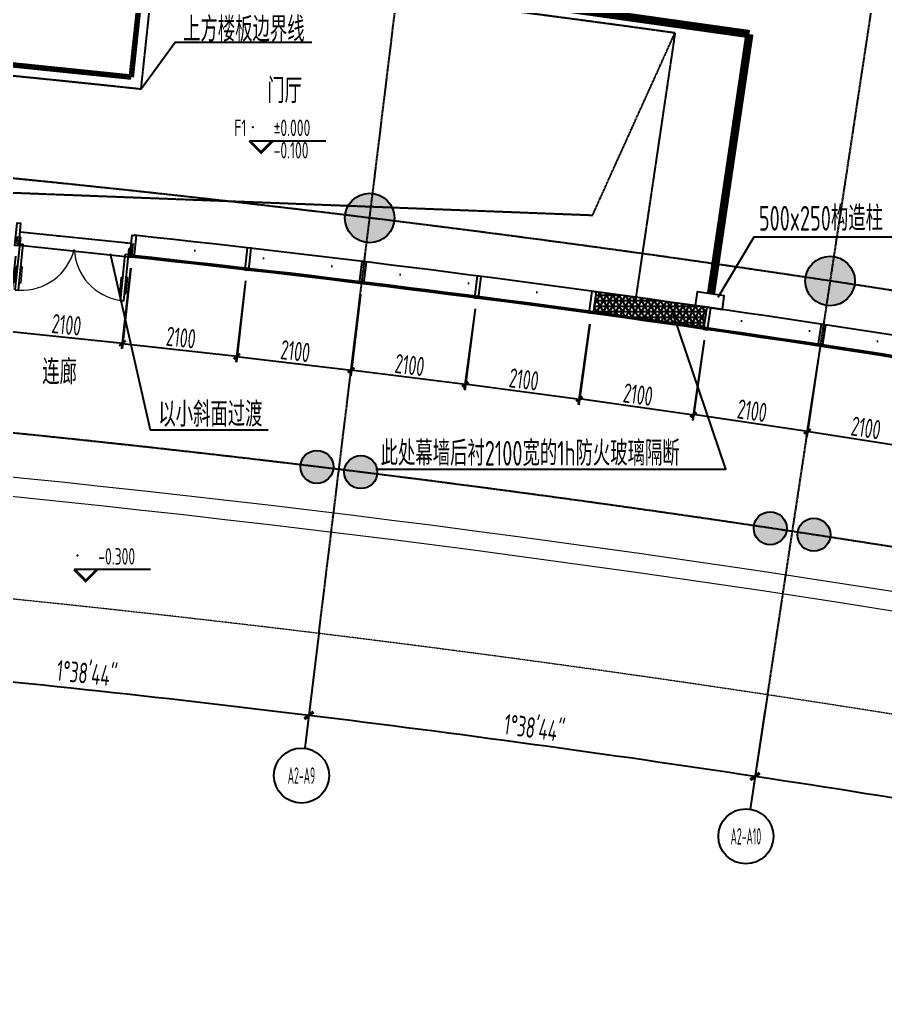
# Model space of a CAD drawing. Header units: millimetres. Extents: x 11639278 to 23698211, y -13072636 to -5537337.
# Drawn here: x 11808014 to 11823731, y -6416767 to -6399045 of the extents above; entities that cross this region are included whole.
import ezdxf
from ezdxf.enums import TextEntityAlignment as Align

# ---------------------------------------------------------------- set-up
doc = ezdxf.new("R2010")
doc.units = ezdxf.units.MM
doc.header["$LTSCALE"] = 10
for name, pattern in [('A2-RG-AXIS$0$CENTER', [2, 1.25, -0.25, 0.25, -0.25]), ('A2-RG-AXIS$0$DOTE', [2.42, 2, -0.2, 0.02, -0.2]), ('A2-RI-F1$0$DASHDOT2', [0.5, 0.25, -0.125, 0, -0.125]), ('A2-RI-F1$0$DASHED2', [0.375, 0.25, -0.125]), ('A2-RI-F1$0$DOT2', [0.125, 0, -0.125]), ('A2-RI-F1$0$HIDDEN', [0.375, 0.25, -0.125]), ('A2-RI-F1$0$HIDDEN2', [0.1875, 0.125, -0.0625]), ('A2-RI-F1$0$Overhead 1_16_', [2.579687, 1.5875, -0.992188])]:
    doc.linetypes.add(name, pattern=pattern)
for name, color, linetype in [('A2-RB-F1$0$A-DIMS-100', 1, 'Continuous'), ('A2-RG-AXIS$0$A-AXIS', 1, 'Continuous'), ('A2-RG-AXIS$0$A-DIMS-100', 1, 'Continuous'), ('A2-RG-AXIS$0$A-GRID', 1, 'A2-RG-AXIS$0$CENTER'), ('A2-RG-AXIS$0$A-SYMB', 4, 'Continuous'), ('A2-RI-F1$0$A-COLS-PLAN-C', 7, 'Continuous'), ('A2-RI-F1$0$A-DOOR', 32, 'Continuous'), ('A2-RI-F1$0$A-DOOR-ROLL', 2, 'A2-RI-F1$0$DASHED2'), ('A2-RI-F1$0$A-FIRE', 30, 'Continuous'), ('A2-RI-F1$0$A-FLOR-OTLN', 4, 'A2-RI-F1$0$DOT2'), ('A2-RI-F1$0$A-GLAZ', 140, 'Continuous'), ('A2-RI-F1$0$A-STRS', 50, 'Continuous'), ('A2-RI-F1$0$A-SYMB', 4, 'Continuous'), ('A2-RI-F1$0$A-SYMB-AREA', 4, 'Continuous'), ('A2-RI-F1$0$A-SYMB-NAME', 4, 'Continuous'), ('A2-RI-F1$0$A-SYMB-VOID', 35, 'Continuous'), ('A2-RI-F1$0$an-flor-abov', 2, 'A2-RI-F1$0$HIDDEN2'), ('A2-RI-F1$0$an-wndw-mull-v', 3, 'Continuous'), ('A2-RS-F1$0$A-HATH-GRAY', 8, 'Continuous'), ('A2-RS-F1$0$A-WALL-CONC', 6, 'Continuous')]:
    doc.layers.add(name, color=color, linetype=linetype)
for name, color, linetype, lineweight in [('A2-RI-F1$0$A-DETL-LLIN', 3, 'Continuous', 5), ('A2-RI-F1$0$A-FLOR-OVHD', 8, 'A2-RI-F1$0$Overhead 1_16_', 5), ('A2-RS-F1$0$A-COLS', 4, 'Continuous', 5)]:
    doc.layers.add(name, color=color, linetype=linetype, lineweight=lineweight)
doc.styles.add('A2-RB-F1$0$XD2008', font='hzs.shx', dxfattribs={"width": 0.7, "bigfont": 'hztxt.shx'})
doc.styles.add('A2-RG-AXIS$0$ECADI', font='hzs.shx', dxfattribs={"width": 0.7, "bigfont": 'hztxt.shx'})
doc.styles.add('A2-RG-AXIS$0$XD2008', font='hzs.shx', dxfattribs={"width": 0.7, "bigfont": 'hztxt.shx'})
doc.styles.add('A2-RI-F1$0$ECADI', font='hzs.shx', dxfattribs={"width": 0.7, "bigfont": 'hztxt.shx'})
doc.styles.add('A2-RI-F1$0$XD2008', font='hzs.shx', dxfattribs={"width": 0.7, "bigfont": 'hztxt.shx'})
doc.dimstyles.new('A2-RB-F1$0$XD100$0', dxfattribs={"dimscale": 100, "dimtxt": 3.5, "dimasz": 1, "dimexe": 1, "dimexo": 2, "dimgap": 0.5, "dimtad": 1, "dimdec": 0, "dimdsep": 46, "dimtxsty": 'A2-RB-F1$0$XD2008', "dimblk1": 'A2-RB-F1$0$_ArchTick', "dimblk2": 'A2-RB-F1$0$_ArchTick', "dimsah": 1, "dimcen": 2.5, "dimclrt": 4, "dimaunit": 1, "dimadec": 0, "dimazin": 0, "dimtfac": 1, "dimtdec": 0, "dimtix": 1, "dimtmove": 1, "dimatfit": 3, "dimfxl": 0, "dimtolj": 1, "dimtzin": 0, "dimarcsym": 0})
doc.dimstyles.new('A2-RG-AXIS$0$XD150', dxfattribs={"dimscale": 300, "dimtxt": 2.5, "dimasz": 1.5, "dimexe": 1, "dimexo": 2, "dimgap": 0.5, "dimtad": 1, "dimdec": 0, "dimdsep": 46, "dimtxsty": 'A2-RG-AXIS$0$XD2008', "dimcen": 2.5, "dimclrt": 4, "dimaunit": 1, "dimadec": 3, "dimazin": 0, "dimtfac": 1, "dimtdec": 0, "dimtmove": 2, "dimatfit": 3, "dimfxl": 0, "dimtolj": 1, "dimtzin": 0, "dimarcsym": 0})

# ---------------------------------------------------------------- blocks, each defined once
blk = doc.blocks.new('A2-RS-F1$0$Round Column - 600 mm Diameter-1753088-PARCEL 14  一层平面 - 公共教室 FIRST FLOOR PLAN - PUBLIC CLASSROOMS')
at = {"layer": 'A2-RS-F1$0$A-HATH-GRAY'}
blk.add_hatch(color=256, dxfattribs=at).paths.add_polyline_path([(300, 0, 0.414214), (0, 300, 0.414214), (-300, 0, 1)])
at = {"layer": 'A2-RS-F1$0$A-WALL-CONC'}
blk.add_circle((0, 0), 300, dxfattribs=at)
blk = doc.blocks.new('A2-RS-F1')
at = {"layer": 'A2-RS-F1$0$A-HATH-GRAY', "ltscale": 3}
h = blk.add_hatch(color=256, dxfattribs=at)
h.paths.add_polyline_path([(11790491, -6377046), (11789491, -6377011), (11789445, -6378310), (11790445, -6378346)], flags=16)
h.paths.add_polyline_path([(11794711, -6377236), (11794112, -6377197), (11794061, -6377996), (11794660, -6378034)], flags=0)
h.paths.add_polyline_path([(11794483, -6380779), (11793885, -6380740), (11793833, -6381539), (11794432, -6381577)], flags=0)
h.paths.add_polyline_path([(11793887, -6390061), (11793288, -6390022), (11793236, -6390821), (11793835, -6390859)], flags=0)
h.paths.add_polyline_path([(11793659, -6393604), (11793060, -6393565), (11793009, -6394364), (11793607, -6394402)], flags=0)
h.paths.add_polyline_path([(11789926, -6392936), (11788927, -6392901), (11788881, -6394200), (11789880, -6394236)], flags=16)
h.paths.add_polyline_path([(11781272, -6392739), (11780272, -6392732), (11780263, -6394032), (11781263, -6394039)], flags=16)
h.paths.add_polyline_path([(11772615, -6392791), (11771616, -6392812), (11771644, -6394112), (11772644, -6394090)], flags=16)
h.paths.add_polyline_path([(11771836, -6400549, 1), (11772736, -6400549, 1)])
h.paths.add_polyline_path([(11789602, -6400664, 1), (11788702, -6400664, 1)], flags=0)
h.paths.add_polyline_path([(11797126, -6401084, 1), (11798026, -6401084, 1)], flags=0)
h.paths.add_polyline_path([(11772267, -6376895), (11771267, -6376916), (11771295, -6378216), (11772295, -6378194)], flags=16)
h.paths.add_polyline_path([(11781380, -6376840), (11780380, -6376832), (11780371, -6378133), (11781371, -6378140)], flags=16)
h.paths.add_polyline_path([(11752826, -6385566), (11752029, -6385629), (11752188, -6387623), (11752985, -6387560)], flags=17)
h.paths.add_polyline_path([(11757363, -6385213), (11756565, -6385276), (11756724, -6387270), (11757521, -6387205)], flags=17)
h.paths.add_polyline_path([(11762965, -6393141), (11763031, -6394440), (11764030, -6394389), (11763964, -6393090)])
h.paths.add_polyline_path([(11793009, -6394364), (11793607, -6394402), (11793659, -6393604), (11793060, -6393565)], flags=17)
h.paths.add_polyline_path([(11793236, -6390821), (11793835, -6390859), (11793887, -6390061), (11793288, -6390022)], flags=17)
h.paths.add_polyline_path([(11793833, -6381539), (11794432, -6381577), (11794483, -6380779), (11793885, -6380740)], flags=17)
h.paths.add_polyline_path([(11794061, -6377996), (11794660, -6378034), (11794711, -6377236), (11794112, -6377197)], flags=17)
h.paths.add_polyline_path([(11762160, -6377261), (11762226, -6378560), (11763225, -6378509), (11763159, -6377211)], flags=17)
edge = h.paths.add_edge_path(flags=16)
edge.add_arc((11772286, -6400549), 450, 0, 360)
edge = h.paths.add_edge_path(flags=16)
edge.add_arc((11789152, -6400664), 450, 0, 360)
edge = h.paths.add_edge_path()
edge.add_arc((11763857, -6400856), 450, 0, 360)
edge = h.paths.add_edge_path(flags=17)
edge.add_arc((11797576, -6401084), 450, 0, 360)
edge = h.paths.add_edge_path()
edge.add_arc((11755441, -6401404), 450, 0, 360)
h.paths.add_polyline_path([(11756756, -6377587), (11756915, -6379580), (11756117, -6379644), (11755959, -6377650)], flags=17)
h.paths.add_polyline_path([(11757323, -6394797), (11758120, -6394731), (11758001, -6393238), (11757204, -6393301)])
h.paths.add_polyline_path([(11752786, -6395149), (11753584, -6395086), (11753449, -6393391), (11752652, -6393455)])
h.paths.add_polyline_path([(11751581, -6379997), (11752378, -6379934), (11752220, -6377940), (11751422, -6378003)])
edge = h.paths.add_edge_path()
edge.add_line((11771616, -6392813), (11771644, -6394112))
edge.add_line((11771644, -6394112), (11772644, -6394090))
edge.add_line((11772644, -6394090), (11772615, -6392791))
edge.add_line((11772615, -6392791), (11771616, -6392812))
edge.add_line((11780272, -6392732), (11780263, -6394032))
edge.add_line((11780263, -6394032), (11781263, -6394039))
edge.add_line((11781263, -6394039), (11781272, -6392739))
edge.add_line((11781272, -6392739), (11780272, -6392732))
edge.add_line((11788927, -6392901), (11788881, -6394200))
edge.add_line((11788881, -6394200), (11789880, -6394236))
edge.add_line((11789880, -6394236), (11789926, -6392936))
edge.add_line((11789926, -6392936), (11788927, -6392901))
edge.add_line((11789491, -6377011), (11789445, -6378310))
edge.add_line((11789445, -6378310), (11790445, -6378346))
edge.add_line((11790445, -6378346), (11790491, -6377046))
edge.add_line((11790491, -6377046), (11789491, -6377011))
edge.add_line((11780380, -6376833), (11780371, -6378133))
edge.add_line((11780371, -6378133), (11781371, -6378140))
edge.add_line((11781371, -6378140), (11781380, -6376840))
edge.add_line((11781380, -6376840), (11780380, -6376832))
edge.add_line((11771267, -6376917), (11771295, -6378216))
edge.add_line((11771295, -6378216), (11772295, -6378194))
edge.add_line((11772295, -6378194), (11772267, -6376895))
edge.add_line((11772267, -6376895), (11771267, -6376916))
edge.add_line((11756724, -6387270), (11757521, -6387205))
edge.add_line((11756565, -6385276), (11757363, -6385213))
edge.add_line((11756565, -6385276), (11756724, -6387270))
edge.add_line((11752188, -6387623), (11752985, -6387560))
edge.add_line((11752029, -6385629), (11752826, -6385566))
edge.add_line((11752029, -6385629), (11752188, -6387623))
edge.add_line((11752826, -6385566), (11752985, -6387560))
edge.add_line((11757362, -6385205), (11757521, -6387205))
edge = h.paths.add_edge_path()
edge.add_arc((11847549, -6408655), 450, 0, 360)
h.paths.add_polyline_path([(11818747, -6372607), (11817357, -6372439), (11817139, -6374226), (11818529, -6374394)])
h.paths.add_polyline_path([(11827964, -6373889), (11826580, -6373681), (11826310, -6375461), (11827695, -6375669)])
h.paths.add_polyline_path([(11837141, -6375435), (11835763, -6375187), (11835442, -6376958), (11836820, -6377206)])
h.paths.add_polyline_path([(11814457, -6396162), (11815847, -6396332), (11816041, -6394744), (11814651, -6394573)])
h.paths.add_polyline_path([(11851385, -6401917), (11850605, -6401738), (11850371, -6402710), (11851151, -6402890)])
h.paths.add_polyline_path([(11846960, -6400859), (11846180, -6400679), (11845946, -6401652), (11846725, -6401831)])
h.paths.add_polyline_path([(11841338, -6400630), (11839968, -6400341), (11840298, -6398776), (11841668, -6399064)])
h.paths.add_polyline_path([(11831506, -6398704), (11832883, -6398953), (11833168, -6397379), (11831791, -6397129)])
h.paths.add_polyline_path([(11823000, -6397310), (11824384, -6397520), (11824624, -6395938), (11823240, -6395728)])
h.paths.add_polyline_path([(11806985, -6395311), (11806189, -6395237), (11806300, -6394042), (11807096, -6394116)])
h.paths.add_polyline_path([(11800592, -6394829), (11801191, -6394867), (11801242, -6394069), (11800643, -6394030)])
h.paths.add_polyline_path([(11793009, -6394364), (11793607, -6394402), (11793659, -6393604), (11793060, -6393565)], flags=17)
h.paths.add_polyline_path([(11800820, -6391286), (11801419, -6391324), (11801470, -6390526), (11800871, -6390487)])
h.paths.add_polyline_path([(11793236, -6390821), (11793835, -6390859), (11793887, -6390061), (11793288, -6390022)], flags=17)
h.paths.add_polyline_path([(11853037, -6395064), (11853271, -6394091), (11852492, -6393912), (11852257, -6394884)])
h.paths.add_polyline_path([(11854912, -6387286), (11855146, -6386314), (11854366, -6386134), (11854132, -6387107)])
h.paths.add_polyline_path([(11846269, -6377243), (11844899, -6376956), (11844527, -6378717), (11845898, -6379005)])
h.paths.add_polyline_path([(11848612, -6394005), (11848846, -6393033), (11848067, -6392853), (11847832, -6393825)])
h.paths.add_polyline_path([(11850486, -6386227), (11850721, -6385255), (11849941, -6385076), (11849707, -6386048)])
h.paths.add_polyline_path([(11843712, -6384523), (11844299, -6384647), (11844423, -6384060), (11843836, -6383936)])
h.paths.add_polyline_path([(11842062, -6392351), (11842649, -6392475), (11842773, -6391888), (11842185, -6391764)])
h.paths.add_polyline_path([(11808357, -6373042), (11808955, -6373098), (11809029, -6372301), (11808432, -6372246)])
h.paths.add_polyline_path([(11793833, -6381539), (11794432, -6381577), (11794483, -6380779), (11793885, -6380740)], flags=17)
h.paths.add_polyline_path([(11801417, -6382005), (11802015, -6382043), (11802067, -6381245), (11801468, -6381206)])
h.paths.add_polyline_path([(11801644, -6378462), (11802243, -6378500), (11802294, -6377702), (11801696, -6377663)])
h.paths.add_polyline_path([(11794061, -6377996), (11794660, -6378034), (11794711, -6377236), (11794112, -6377197)], flags=17)
h.paths.add_polyline_path([(11808460, -6379480), (11807664, -6379406), (11807775, -6378211), (11808572, -6378285)])
edge = h.paths.add_edge_path(flags=16)
edge.add_arc((11772286, -6400549), 450, 0, 360)
edge = h.paths.add_edge_path(flags=17)
edge.add_arc((11789152, -6400664), 450, 0, 360)
edge = h.paths.add_edge_path(flags=17)
edge.add_arc((11797576, -6401084), 450, 0, 360)
edge = h.paths.add_edge_path()
edge.add_arc((11805984, -6401746), 450, 0, 360)
edge = h.paths.add_edge_path()
edge.add_arc((11814369, -6402649), 450, 0, 360)
edge = h.paths.add_edge_path()
edge.add_arc((11822726, -6403793), 450, 0, 360)
edge = h.paths.add_edge_path()
edge.add_arc((11831046, -6405176), 450, 0, 360)
edge = h.paths.add_edge_path()
edge.add_arc((11839323, -6406797), 450, 0, 360)
edge = h.paths.add_edge_path(flags=17)
edge.add_line((11771616, -6392813), (11771644, -6394112))
edge.add_line((11771644, -6394112), (11772644, -6394090))
edge.add_line((11772644, -6394090), (11772615, -6392791))
edge.add_line((11772615, -6392791), (11771616, -6392812))
edge.add_line((11780272, -6392732), (11780263, -6394032))
edge.add_line((11780263, -6394032), (11781263, -6394039))
edge.add_line((11781263, -6394039), (11781272, -6392739))
edge.add_line((11781272, -6392739), (11780272, -6392732))
edge.add_line((11788927, -6392901), (11788881, -6394200))
edge.add_line((11788881, -6394200), (11789880, -6394236))
edge.add_line((11789880, -6394236), (11789926, -6392936))
edge.add_line((11789926, -6392936), (11788927, -6392901))
edge.add_line((11789491, -6377011), (11789445, -6378310))
edge.add_line((11789445, -6378310), (11790445, -6378346))
edge.add_line((11790445, -6378346), (11790491, -6377046))
edge.add_line((11790491, -6377046), (11789491, -6377011))
edge.add_line((11780380, -6376833), (11780371, -6378133))
edge.add_line((11780371, -6378133), (11781371, -6378140))
edge.add_line((11781371, -6378140), (11781380, -6376840))
edge.add_line((11781380, -6376840), (11780380, -6376832))
edge.add_line((11771267, -6376917), (11771295, -6378216))
edge.add_line((11771295, -6378216), (11772295, -6378194))
edge.add_line((11772295, -6378194), (11772267, -6376895))
edge.add_line((11772267, -6376895), (11771267, -6376916))
edge = h.paths.add_edge_path()
edge.add_arc((11780720, -6400485), 450, 0, 360)
at = {"layer": 'A2-RS-F1$0$A-WALL-CONC', "ltscale": 3}
for centre in [(11814369, -6402649), (11822726, -6403793)]:
    blk.add_circle(centre, 450, dxfattribs=at)
at = {"layer": 'A2-RS-F1$0$A-COLS'}
for p, rotation in [((11813412, -6407169), 353.2267307468438), ((11814208, -6407264), 353.2267307468438), ((11821639, -6408283), 351.5674284257695), ((11822432, -6408401), 351.5674284257695)]:
    blk.add_blockref('A2-RS-F1$0$Round Column - 600 mm Diameter-1753088-PARCEL 14  一层平面 - 公共教室 FIRST FLOOR PLAN - PUBLIC CLASSROOMS', p, dxfattribs=dict(at, rotation=rotation))
blk = doc.blocks.new('A2-RI-F1$0$ECADI-TAG-HGHT（国标）')
at = {"color": 1}
blk.add_line((-2.12, 2.12), (11.77, 2.12), dxfattribs=at)
at = {"color": 1, "const_width": 0.5}
blk.add_lwpolyline([(-2.12, 2.12), (0, 0), (2.12, 2.12)], dxfattribs=at)
at = {"color": 1}
blk.add_point((-1.48, 4.6), dxfattribs=at)
at = {"style": 'A2-RI-F1$0$XD2008', "width": 0.7}
blk.add_attdef('FL', text='', height=3, dxfattribs=at).set_placement((-2.69, 2.97), align=Align.RIGHT)
for tag, p in [('F.F.L.', (2.28, 2.97)), ('T.O.S.', (2.28, -1.1))]:
    blk.add_attdef(tag, p, '', height=3, dxfattribs=at)
blk = doc.blocks.new('A2-RI-F1$0$5erhfh')
at = {"layer": 'A2-RI-F1$0$A-SYMB-AREA', "style": 'A2-RI-F1$0$ECADI', "width": 0.7}
blk.add_attdef('340M2', text='', height=2.5, dxfattribs=at).set_placement((0, 1.25), align=Align.MIDDLE_LEFT)
at = {"layer": 'A2-RI-F1$0$A-SYMB-NAME', "style": 'A2-RI-F1$0$ECADI', "width": 0.7}
blk.add_attdef('CHINESENAME', (-12.29, 3.09), '', height=4.5, dxfattribs=at)
blk = doc.blocks.new('A2-RI-F1$0$SRTRDHYTJR')
for p, q in [((11909079, -6400874), (11909079, -6401835)), ((11909079, -6400874), (11909139, -6400874)), ((11909139, -6400874), (11909139, -6401715)), ((11910999, -6400874), (11910999, -6401715)), ((11911059, -6400874), (11910999, -6400874)), ((11911059, -6400874), (11911059, -6401835)), ((11909049, -6401009), (11909079, -6401009)), ((11909169, -6401009), (11909139, -6401009)), ((11910969, -6401009), (11910999, -6401009)), ((11911089, -6401009), (11911059, -6401009)), ((11909049, -6401300), (11909079, -6401300)), ((11909169, -6401300), (11909139, -6401300)), ((11910969, -6401300), (11910999, -6401300)), ((11911089, -6401300), (11911059, -6401300)), ((11909019, -6401715), (11909019, -6401835)), ((11909019, -6401715), (11909139, -6401715)), ((11909019, -6401835), (11909079, -6401835)), ((11911119, -6401715), (11910999, -6401715)), ((11911119, -6401835), (11911059, -6401835)), ((11911119, -6401715), (11911119, -6401835))]:
    blk.add_line(p, q)
at = {"lineweight": 13}
for p, q in [((11909049, -6401009), (11909049, -6401300)), ((11909169, -6401009), (11909169, -6401300)), ((11910969, -6401009), (11910969, -6401300)), ((11911089, -6401009), (11911089, -6401300))]:
    blk.add_line(p, q, dxfattribs=at)
for centre, start, end in [((11909097, -6401858), 8.4076, 87.5598), ((11911041, -6401858), 92.4402, 171.5924)]:
    blk.add_arc(centre, 982, start, end, dxfattribs=at)
blk = doc.blocks.new('A2-RI-F1$0$5yrthfh')
at = {"layer": 'A2-RI-F1$0$an-wndw-mull-v'}
blk.add_lwpolyline([(3, -37), (402, -3), (396, 71), (-3, 37), (3, -37)], close=True, dxfattribs=at)
blk = doc.blocks.new('A2-RI-F1$0$564hysrthtdh')
for p, rotation in [((52521, -1740), 79.43843609078466), ((56697, -2189), 78.61590693841886), ((60866, -2699), 77.7931922267385), ((65026, -3269), 76.97049212013813)]:
    blk.add_blockref('A2-RI-F1$0$5yrthfh', p, dxfattribs=dict(rotation=rotation))
for p, xscale, rotation in [((54610, -1957), -0.9999999999999996, 268.6792596764143), ((58782, -2436), -1, 267.8565449647339), ((62947, -2977), -1, 267.0340158123681), ((67103, -3575), -1, 266.2113157057677)]:
    blk.add_blockref('A2-RI-F1$0$5yrthfh', p, dxfattribs=dict(xscale=xscale, rotation=rotation))
blk = doc.blocks.new('A2-RI-F1')
at = {"layer": 'A2-RI-F1$0$A-GLAZ'}
h = blk.add_hatch(dxfattribs=at)
h.set_pattern_fill('NET3', color=256, scale=800)
h.set_pattern_definition([(0, (424.16, -49.46), (0, 100), []), (60, (424.16, -49.46), (-86.6025404, 50), []), (120, (424.16, -49.46), (-86.6025404, -50), [])])
edge = h.paths.add_edge_path()
edge.add_line((11818427.7, -6404356.7), (11818477.3, -6403989.9))
edge.add_arc((11781960.3, -6672445.2), 270927.6, 441.824849, 442.253799, ccw=False)
edge.add_line((11820486.1, -6404270.8), (11820433.5, -6404636.6))
edge.add_arc((11779011.7, -6694219.1), 292530, 441.859638, 442.25632)
at = {"layer": 'A2-RI-F1$0$A-COLS-PLAN-C'}
blk.add_lwpolyline([(11820275.8, -6404240.4), (11820770.7, -6404311.8), (11820806.3, -6404064.3), (11820311.4, -6403993), (11820275.8, -6404240.4)], dxfattribs=at)
at = {"layer": 'A2-RI-F1$0$A-DETL-LLIN'}
for radius, start, end in [(288331.1, 76.215082, 95.414121), (287981.1, 76.179316, 95.471361)]:
    blk.add_arc((11778725.6, -6694209.5), radius, start, end, dxfattribs=at)
at = {"layer": 'A2-RI-F1$0$A-DOOR-ROLL', "linetype": 'A2-RI-F1$0$DASHDOT2', "const_width": 100}
blk.add_lwpolyline([(11789796.4, -6401487.8), (11789988.9, -6396441.5, -0.0119111), (11804155.6, -6397315.5), (11803968.6, -6399507.5, -0.0051579), (11810042.3, -6400090.9), (11810275.9, -6397903.3)], format="xyb", dxfattribs=at)
at = {"layer": 'A2-RI-F1$0$A-FIRE', "color": 20, "linetype": 'A2-RI-F1$0$HIDDEN2', "ltscale": 5, "true_color": 0xf92306, "const_width": 150}
blk.add_lwpolyline([(11806586.8, -6395274.2), (11806378.1, -6397514.2, -0.0148144), (11821261.2, -6399310), (11820563.6, -6404029.4)], format="xyb", dxfattribs=at)
at = {"layer": 'A2-RI-F1$0$A-FLOR-OTLN', "ltscale": 1000}
blk.add_lwpolyline([(11814764.2, -6394127.4), (11817357.4, -6372440.5, -0.0249426), (11849205.6, -6377886.4), (11848159.2, -6382228.1), (11851284.2, -6382919.5), (11850720.9, -6385256.6), (11855146, -6386315.4), (11851150.8, -6402891.1), (11849876.5, -6402592.9), (11848102.5, -6409766.8, 0.0804175), (11754733.7, -6402413.9), (11754132.4, -6395046.4), (11752786.4, -6395150.9), (11751422.5, -6378004.8), (11756208, -6377631.7), (11756045.3, -6375586.8, -0.0389379), (11805715.9, -6375922.1), (11805966.1, -6372030.7, -0.0060163), (11817268.4, -6373184.4, -0.0060163)], format="xyb", dxfattribs=at)
at = {"layer": 'A2-RI-F1$0$A-FLOR-OVHD', "ltscale": 0.3}
blk.add_arc((11778730.7, -6694178.7), 286100, 75.843269, 95.390058, dxfattribs=at)
at = {"layer": 'A2-RI-F1$0$A-GLAZ'}
blk.add_line((11810051.3, -6403360.4), (11810078.1, -6403111.9), dxfattribs=at)
for radius in [292900, 292500, 292530]:
    blk.add_arc((11778730.7, -6694178.7), radius, 79.328145, 83.853046, dxfattribs=at)
at = {"layer": 'A2-RI-F1$0$A-STRS'}
for p, q in [((11808024.8, -6402898.1), (11810040.8, -6403107.9)), ((11807963.1, -6403138), (11810051, -6403362.9))]:
    blk.add_line(p, q, dxfattribs=at)
at = {"layer": 'A2-RI-F1$0$A-SYMB'}
for points in [[(11813318, -6399464), (11810837.6, -6399464), (11810219.7, -6400311)], [(11824507.5, -6402999), (11821342.9, -6402999), (11820689.4, -6404093.4)], [(11812528.4, -6406504.7), (11810388.3, -6406504.7), (11809667.4, -6403299.5)], [(11814479.9, -6407212.1), (11820835.4, -6407212.1), (11819871, -6404373)]]:
    blk.add_lwpolyline(points, dxfattribs=at)
at = {"layer": 'A2-RI-F1$0$A-SYMB-VOID', "linetype": 'A2-RI-F1$0$HIDDEN'}
blk.add_lwpolyline([(11789996.3, -6401495.5), (11818415.5, -6402597.5), (11819910.3, -6399290.1)], dxfattribs=at)
at = {"layer": 'A2-RI-F1$0$an-flor-abov', "ltscale": 2}
for p, q in [((11810219.9, -6400311), (11810453.5, -6398123.4)), ((11819910.3, -6399290.1), (11819200.2, -6404088))]:
    blk.add_line(p, q, dxfattribs=at)
blk.add_lwpolyline([(11794890.3, -6399070.8, -0.0130115), (11810219.9, -6400311, -0.0075154)], format="xyb", dxfattribs=at)
blk.add_arc((11778730.7, -6694178.7), 297750, 82.050361, 83.883994, dxfattribs=at)
for name, p in [('A2-RS-F1', (0, 0)), ('A2-RI-F1$0$564hysrthtdh', (11755440.6, -6401403.6))]:
    blk.add_blockref(name, p)
ref = blk.add_blockref('A2-RI-F1$0$5erhfh', (11812212, -6399756.1), dxfattribs=dict(xscale=100, yscale=100, zscale=100))
ref.add_attrib('CHINESENAME', '上方楼板边界线', (11810982.8, -6399447.3), dxfattribs={"layer": 'A2-RI-F1$0$A-SYMB-NAME', "height": 450, "style": 'A2-RI-F1$0$ECADI', "width": 0.7})
ref = blk.add_blockref('A2-RI-F1$0$5erhfh', (11813739.6, -6400872.4), dxfattribs=dict(xscale=100, yscale=100, zscale=100))
ref.add_attrib('CHINESENAME', '门厅', (11812510.4, -6400563.7), dxfattribs={"layer": 'A2-RI-F1$0$A-SYMB-NAME', "height": 450, "style": 'A2-RI-F1$0$ECADI', "width": 0.7})
ref = blk.add_blockref('A2-RI-F1$0$5erhfh', (11822661.8, -6403188.1), dxfattribs=dict(xscale=100, yscale=100, zscale=100))
ref.add_attrib('CHINESENAME', '500x250构造柱', (11821432.6, -6402879.3), dxfattribs={"layer": 'A2-RI-F1$0$A-SYMB-NAME', "height": 450, "style": 'A2-RI-F1$0$ECADI', "width": 0.7})
ref = blk.add_blockref('A2-RI-F1$0$5erhfh', (11809655.5, -6405979), dxfattribs=dict(xscale=100, yscale=100, zscale=100))
ref.add_attrib('CHINESENAME', '连廊', (11808426.3, -6405670.3), dxfattribs={"layer": 'A2-RI-F1$0$A-SYMB-NAME', "height": 450, "style": 'A2-RI-F1$0$ECADI', "width": 0.7})
ref = blk.add_blockref('A2-RI-F1$0$5erhfh', (11811762.7, -6406747.7), dxfattribs=dict(xscale=100, yscale=100, zscale=100))
ref.add_attrib('CHINESENAME', '以小斜面过渡', (11810533.5, -6406438.9), dxfattribs={"layer": 'A2-RI-F1$0$A-SYMB-NAME', "height": 450, "style": 'A2-RI-F1$0$ECADI', "width": 0.7})
ref = blk.add_blockref('A2-RI-F1$0$5erhfh', (11815797.3, -6407455.1), dxfattribs=dict(xscale=100, yscale=100, zscale=100))
ref.add_attrib('CHINESENAME', '此处幕墙后衬2100宽的1h防火玻璃隔断', (11814568.1, -6407146.3), dxfattribs={"layer": 'A2-RI-F1$0$A-SYMB-NAME', "height": 450, "style": 'A2-RI-F1$0$ECADI', "width": 0.7})
at = {"layer": 'A2-RI-F1$0$A-DOOR', "rotation": 174.1643950794031}
blk.add_blockref('A2-RI-F1$0$SRTRDHYTJR', (23006464.2, -13982709.7), dxfattribs=at)
at = {"layer": 'A2-RI-F1$0$A-SYMB'}
for p, xscale, yscale, zscale, values in [((11812398.8, -6401459.1), 99.99999999989046, 99.99999999989046, 99.99999999989046, {'F.F.L.': '%%p0.000', 'T.O.S.': '-0.100', 'FL': 'F1'}), ((11809215.6, -6409240.3), 99.99999999989086, 99.99999999989086, 99.99999999989086, {'F.F.L.': '-0.300'})]:
    blk.add_blockref('A2-RI-F1$0$ECADI-TAG-HGHT（国标）', p, dxfattribs=dict(at, xscale=xscale, yscale=yscale, zscale=zscale)).add_auto_attribs(values)
blk = doc.blocks.new('A2-RG-AXIS$0$ECADI-TAG-GRID')
at = {"color": 13}
blk.add_circle((0, 0), 5, dxfattribs=at)
at = {"style": 'A2-RG-AXIS$0$ECADI', "width": 0.7}
blk.add_attdef('GRID', text='', height=5, dxfattribs=at).set_placement((0, 0), align=Align.MIDDLE)
blk = doc.blocks.new('A2-RG-AXIS$0$_ArchTick')
at = {"color": 0, "linetype": 'ByBlock', "const_width": 0.4}
blk.add_lwpolyline([(-0.5, -0.5), (0.5, 0.5)], dxfattribs=at)
blk = doc.blocks.new('*D734')
at = {"layer": 'A2-RG-AXIS$0$A-DIMS-100', "color": 0, "lineweight": -2, "ltscale": 3, "transparency": 16777216}
for p, q in [((11821542, -6411603), (11821340, -6412938)), ((11829639, -6412949), (11829398, -6414278))]:
    blk.add_line(p, q, dxfattribs=at)
blk.add_arc((11778731, -6694179), 284600, 79.7395, 81.38492, dxfattribs=at)
at = {"layer": 'Defpoints', "color": 0, "ltscale": 3, "transparency": 16777216}
for p in [(11821587, -6411307), (11829692, -6412654), (11826742, -6413658), (11778731, -6694179)]:
    blk.add_point(p, dxfattribs=at)
at = {"layer": 'A2-RG-AXIS$0$A-DIMS-100', "color": 0, "lineweight": -2, "ltscale": 3, "transparency": 16777216, "xscale": 150, "yscale": 150, "zscale": 150}
for p, rotation in [((11821363, -6412790), 171.3849162593364), ((11829425, -6414130), 349.7394974973187)]:
    blk.add_blockref('A2-RG-AXIS$0$_ArchTick', p, dxfattribs=dict(at, rotation=rotation))
at = {"layer": 'A2-RG-AXIS$0$A-DIMS-100', "color": 4, "ltscale": 3, "transparency": 16777216, "insert": (11825447, -6413137), "char_height": 375, "attachment_point": 5, "rotation": 350.5622, "style": 'A2-RG-AXIS$0$XD2008'}
blk.add_mtext('\\A1;1°38\'44"', dxfattribs=at)
blk = doc.blocks.new('*D736')
at = {"layer": 'A2-RG-AXIS$0$A-DIMS-100', "color": 0, "lineweight": -2, "ltscale": 3, "transparency": 16777216}
for p, q in [((11813411, -6410491), (11813247, -6411831)), ((11821542, -6411603), (11821340, -6412938))]:
    blk.add_line(p, q, dxfattribs=at)
blk.add_arc((11778731, -6694179), 284600, 81.38492, 83.03034, dxfattribs=at)
at = {"layer": 'Defpoints', "color": 0, "ltscale": 3, "transparency": 16777216}
for p in [(11813447, -6410193), (11821587, -6411307), (11818667, -6412395), (11778731, -6694179)]:
    blk.add_point(p, dxfattribs=at)
at = {"layer": 'A2-RG-AXIS$0$A-DIMS-100', "color": 0, "lineweight": -2, "ltscale": 3, "transparency": 16777216, "xscale": 150, "yscale": 150, "zscale": 150}
for p, rotation in [((11813265, -6411682), 173.0303374560399), ((11821363, -6412790), 351.3849186940221)]:
    blk.add_blockref('A2-RG-AXIS$0$_ArchTick', p, dxfattribs=dict(at, rotation=rotation))
at = {"layer": 'A2-RG-AXIS$0$A-DIMS-100', "color": 4, "ltscale": 3, "transparency": 16777216, "insert": (11817358, -6411911), "char_height": 375, "attachment_point": 5, "rotation": 352.2076, "style": 'A2-RG-AXIS$0$XD2008'}
blk.add_mtext('\\A1;1°38\'44"', dxfattribs=at)
blk = doc.blocks.new('*D744')
at = {"layer": 'A2-RG-AXIS$0$A-DIMS-100', "color": 0, "lineweight": -2, "ltscale": 3, "transparency": 16777216}
for p, q in [((11805251, -6409612), (11805125, -6410956)), ((11813411, -6410491), (11813247, -6411831))]:
    blk.add_line(p, q, dxfattribs=at)
blk.add_arc((11778731, -6694179), 284600, 83.03033, 84.67575, dxfattribs=at)
at = {"layer": 'Defpoints', "color": 0, "ltscale": 3, "transparency": 16777216}
for p in [(11805278, -6409313), (11813447, -6410193), (11810559, -6411364), (11778731, -6694179)]:
    blk.add_point(p, dxfattribs=at)
at = {"layer": 'A2-RG-AXIS$0$A-DIMS-100', "color": 0, "lineweight": -2, "ltscale": 3, "transparency": 16777216, "xscale": 150, "yscale": 150, "zscale": 150}
for p, rotation in [((11805139, -6410807), 174.6757533726868), ((11813265, -6411682), 353.0303346106688)]:
    blk.add_blockref('A2-RG-AXIS$0$_ArchTick', p, dxfattribs=dict(at, rotation=rotation))
at = {"layer": 'A2-RG-AXIS$0$A-DIMS-100', "color": 4, "ltscale": 3, "transparency": 16777216, "insert": (11809237, -6410919), "char_height": 375, "attachment_point": 5, "rotation": 353.853, "style": 'A2-RG-AXIS$0$XD2008'}
blk.add_mtext('\\A1;1°38\'44"', dxfattribs=at)
blk = doc.blocks.new('A2-RB-F1$0$_ArchTick')
at = {"color": 0, "linetype": 'ByBlock', "const_width": 0.4}
blk.add_lwpolyline([(-0.5, -0.5), (0.5, 0.5)], dxfattribs=at)
blk = doc.blocks.new('*D1284')
at = {"layer": 'A2-RB-F1$0$A-DIMS-100', "color": 0, "lineweight": -2, "transparency": 16777216}
for p, q in [((11820439, -6404870), (11820226, -6406317)), ((11822517, -6405177), (11822303, -6406624)), ((11822318, -6406525), (11820240, -6406218))]:
    blk.add_line(p, q, dxfattribs=at)
at = {"layer": 'Defpoints', "color": 0, "transparency": 16777216}
for p in [(11820468, -6404673), (11822546, -6404979), (11820240, -6406218)]:
    blk.add_point(p, dxfattribs=at)
at = {"layer": 'A2-RB-F1$0$A-DIMS-100', "color": 0, "lineweight": -2, "transparency": 16777216, "xscale": 100, "yscale": 100, "zscale": 100}
for p, rotation in [((11820240, -6406218), 171.609136579774), ((11822318, -6406525), 351.609136579774)]:
    blk.add_blockref('A2-RB-F1$0$_ArchTick', p, dxfattribs=dict(at, rotation=rotation))
at = {"layer": 'A2-RB-F1$0$A-DIMS-100', "color": 4, "transparency": 16777216, "insert": (11821312, -6406149), "char_height": 350, "attachment_point": 5, "rotation": 351.6091, "style": 'A2-RB-F1$0$XD2008'}
blk.add_mtext('\\A1;2100', dxfattribs=at)
blk = doc.blocks.new('*D1285')
at = {"layer": 'A2-RB-F1$0$A-DIMS-100', "color": 0, "lineweight": -2, "transparency": 16777216}
for p, q in [((11818361, -6404578), (11818156, -6406033)), ((11820441, -6404871), (11820236, -6406326)), ((11820250, -6406227), (11818170, -6405934))]:
    blk.add_line(p, q, dxfattribs=at)
at = {"layer": 'Defpoints', "color": 0, "transparency": 16777216}
for p in [(11818389, -6404380), (11820468, -6404673), (11818170, -6405934)]:
    blk.add_point(p, dxfattribs=at)
at = {"layer": 'A2-RB-F1$0$A-DIMS-100', "color": 0, "lineweight": -2, "transparency": 16777216, "xscale": 100, "yscale": 100, "zscale": 100}
for p, rotation in [((11818170, -6405934), 171.9833880863437), ((11820250, -6406227), 351.9833880863437)]:
    blk.add_blockref('A2-RB-F1$0$_ArchTick', p, dxfattribs=dict(at, rotation=rotation))
at = {"layer": 'A2-RB-F1$0$A-DIMS-100', "color": 4, "transparency": 16777216, "insert": (11819241, -6405857), "char_height": 350, "attachment_point": 5, "rotation": 351.9834, "style": 'A2-RB-F1$0$XD2008'}
blk.add_mtext('\\A1;2100', dxfattribs=at)
blk = doc.blocks.new('*D1286')
at = {"layer": 'A2-RB-F1$0$A-DIMS-100', "color": 0, "lineweight": -2, "transparency": 16777216}
for p, q in [((11816281, -6404301), (11816086, -6405765)), ((11818363, -6404578), (11818168, -6406042)), ((11818181, -6405943), (11816099, -6405666))]:
    blk.add_line(p, q, dxfattribs=at)
at = {"layer": 'Defpoints', "color": 0, "transparency": 16777216}
for p in [(11816307, -6404102), (11818389, -6404380), (11816099, -6405666)]:
    blk.add_point(p, dxfattribs=at)
at = {"layer": 'A2-RB-F1$0$A-DIMS-100', "color": 0, "lineweight": -2, "transparency": 16777216, "xscale": 100, "yscale": 100, "zscale": 100}
for p, rotation in [((11816099, -6405666), 172.4133045520868), ((11818181, -6405943), 352.4133045520867)]:
    blk.add_blockref('A2-RB-F1$0$_ArchTick', p, dxfattribs=dict(at, rotation=rotation))
at = {"layer": 'A2-RB-F1$0$A-DIMS-100', "color": 4, "transparency": 16777216, "insert": (11817170, -6405581), "char_height": 350, "attachment_point": 5, "rotation": 352.4133, "style": 'A2-RB-F1$0$XD2008'}
blk.add_mtext('\\A1;2100', dxfattribs=at)
blk = doc.blocks.new('*D1287')
at = {"layer": 'A2-RB-F1$0$A-DIMS-100', "color": 0, "lineweight": -2, "transparency": 16777216}
for p, q in [((11814199, -6404039), (11814013, -6405512)), ((11816282, -6404301), (11816097, -6405774)), ((11816109, -6405675), (11814026, -6405412))]:
    blk.add_line(p, q, dxfattribs=at)
at = {"layer": 'Defpoints', "color": 0, "transparency": 16777216}
for p in [(11814224, -6403840), (11816307, -6404102), (11814026, -6405412)]:
    blk.add_point(p, dxfattribs=at)
at = {"layer": 'A2-RB-F1$0$A-DIMS-100', "color": 0, "lineweight": -2, "transparency": 16777216, "xscale": 100, "yscale": 100, "zscale": 100}
for p, rotation in [((11814026, -6405412), 172.8246617178342), ((11816109, -6405675), 352.8246617178341)]:
    blk.add_blockref('A2-RB-F1$0$_ArchTick', p, dxfattribs=dict(at, rotation=rotation))
at = {"layer": 'A2-RB-F1$0$A-DIMS-100', "color": 4, "transparency": 16777216, "insert": (11815096, -6405320), "char_height": 350, "attachment_point": 5, "rotation": 352.8247, "style": 'A2-RB-F1$0$XD2008'}
blk.add_mtext('\\A1;2100', dxfattribs=at)
blk = doc.blocks.new('*D1216')
at = {"layer": 'A2-RB-F1$0$A-DIMS-100', "color": 0, "lineweight": -2, "transparency": 16777216}
for p, q in [((11807942, -6403343), (11807790, -6404804)), ((11810031, -6403559), (11809879, -6405021)), ((11807800, -6404705), (11809889, -6404921))]:
    blk.add_line(p, q, dxfattribs=at)
at = {"layer": 'Defpoints', "color": 0, "transparency": 16777216}
for p in [(11807962, -6403144), (11810051, -6403360), (11809889, -6404921)]:
    blk.add_point(p, dxfattribs=at)
at = {"layer": 'A2-RB-F1$0$A-DIMS-100', "color": 0, "lineweight": -2, "transparency": 16777216, "xscale": 100, "yscale": 100, "zscale": 100}
for p, rotation in [((11807800, -6404705), 174.0772846489702), ((11809889, -6404921), 354.0772846489702)]:
    blk.add_blockref('A2-RB-F1$0$_ArchTick', p, dxfattribs=dict(at, rotation=rotation))
at = {"layer": 'A2-RB-F1$0$A-DIMS-100', "color": 4, "transparency": 16777216, "insert": (11808868, -6404589), "char_height": 350, "attachment_point": 5, "rotation": 354.0773, "style": 'A2-RB-F1$0$XD2008'}
blk.add_mtext('\\A1;2100', dxfattribs=at)
blk = doc.blocks.new('*D1217')
at = {"layer": 'A2-RB-F1$0$A-DIMS-100', "color": 0, "lineweight": -2, "transparency": 16777216}
for p, q in [((11810029, -6403559), (11809866, -6405027)), ((11812116, -6403792), (11811953, -6405260)), ((11809877, -6404928), (11811964, -6405160))]:
    blk.add_line(p, q, dxfattribs=at)
at = {"layer": 'Defpoints', "color": 0, "transparency": 16777216}
for p in [(11810051, -6403360), (11812138, -6403593), (11811964, -6405160)]:
    blk.add_point(p, dxfattribs=at)
at = {"layer": 'A2-RB-F1$0$A-DIMS-100', "color": 0, "lineweight": -2, "transparency": 16777216, "xscale": 100, "yscale": 100, "zscale": 100}
for p, rotation in [((11809877, -6404928), 173.647368183284), ((11811964, -6405160), 353.6473681832839)]:
    blk.add_blockref('A2-RB-F1$0$_ArchTick', p, dxfattribs=dict(at, rotation=rotation))
at = {"layer": 'A2-RB-F1$0$A-DIMS-100', "color": 4, "transparency": 16777216, "insert": (11810945, -6404821), "char_height": 350, "attachment_point": 5, "rotation": 353.6474, "style": 'A2-RB-F1$0$XD2008'}
blk.add_mtext('\\A1;2100', dxfattribs=at)
blk = doc.blocks.new('*D1218')
at = {"layer": 'A2-RB-F1$0$A-DIMS-100', "color": 0, "lineweight": -2, "transparency": 16777216}
for p, q in [((11812115, -6403791), (11811940, -6405266)), ((11814200, -6404039), (11814025, -6405513)), ((11811952, -6405166), (11814037, -6405414))]:
    blk.add_line(p, q, dxfattribs=at)
at = {"layer": 'Defpoints', "color": 0, "transparency": 16777216}
for p in [(11812138, -6403593), (11814224, -6403840), (11814037, -6405414)]:
    blk.add_point(p, dxfattribs=at)
at = {"layer": 'A2-RB-F1$0$A-DIMS-100', "color": 0, "lineweight": -2, "transparency": 16777216, "xscale": 100, "yscale": 100, "zscale": 100}
for p, rotation in [((11811952, -6405166), 173.2360110174465), ((11814037, -6405414), 353.2360110174465)]:
    blk.add_blockref('A2-RB-F1$0$_ArchTick', p, dxfattribs=dict(at, rotation=rotation))
at = {"layer": 'A2-RB-F1$0$A-DIMS-100', "color": 4, "transparency": 16777216, "insert": (11813021, -6405067), "char_height": 350, "attachment_point": 5, "rotation": 353.236, "style": 'A2-RB-F1$0$XD2008'}
blk.add_mtext('\\A1;2100', dxfattribs=at)
blk = doc.blocks.new('*D1227')
at = {"layer": 'A2-RB-F1$0$A-DIMS-100', "color": 0, "lineweight": -2, "transparency": 16777216}
for p, q in [((11822515, -6405177), (11822290, -6406622)), ((11824590, -6405499), (11824365, -6406944)), ((11822306, -6406523), (11824381, -6406846))]:
    blk.add_line(p, q, dxfattribs=at)
at = {"layer": 'Defpoints', "color": 0, "transparency": 16777216}
for p in [(11822546, -6404979), (11824621, -6405302), (11824381, -6406846)]:
    blk.add_point(p, dxfattribs=at)
at = {"layer": 'A2-RB-F1$0$A-DIMS-100', "color": 0, "lineweight": -2, "transparency": 16777216, "xscale": 100, "yscale": 100, "zscale": 100}
for p, rotation in [((11822306, -6406523), 171.1606991817868), ((11824381, -6406846), 351.1606991817868)]:
    blk.add_blockref('A2-RB-F1$0$_ArchTick', p, dxfattribs=dict(at, rotation=rotation))
at = {"layer": 'A2-RB-F1$0$A-DIMS-100', "color": 4, "transparency": 16777216, "insert": (11823378, -6406462), "char_height": 350, "attachment_point": 5, "rotation": 351.1607, "style": 'A2-RB-F1$0$XD2008'}
blk.add_mtext('\\A1;2100', dxfattribs=at)
blk = doc.blocks.new('A2-RG-AXIS')
at = {"layer": 'A2-RG-AXIS$0$A-AXIS', "ltscale": 3}
for p, q in [((11813447.2, -6410192.8), (11813192.3, -6412277.3)), ((11821587.2, -6411306.8), (11821272.7, -6413383.1))]:
    blk.add_line(p, q, dxfattribs=at)
at = {"layer": 'A2-RG-AXIS$0$A-GRID', "linetype": 'A2-RG-AXIS$0$DOTE'}
for p, q in [((11813447.2, -6410192.8), (11818325.2, -6370289.9)), ((11827609, -6371560.4), (11821587.2, -6411306.8))]:
    blk.add_line(p, q, dxfattribs=at)
for radius, start, end in [(304100, 75.589285, 95.407644), (300800, 75.589285, 95.407644), (293700, 75.589281, 95.407645), (289100, 75.589281, 95.407645)]:
    blk.add_arc((11778730.7, -6694178.7), radius, start, end, dxfattribs=at)
at = {"layer": 'A2-RG-AXIS$0$A-SYMB'}
ref = blk.add_blockref('A2-RG-AXIS$0$ECADI-TAG-GRID', (11813131.7, -6412773.6), dxfattribs=dict(at, xscale=100, yscale=100, zscale=100))
ref.add_attrib('GRID', 'A2-A9', dxfattribs={"layer": '0', "extrusion": (0, 0, -1), "height": 300, "style": 'A2-RG-AXIS$0$ECADI', "text_generation_flag": 2, "width": 0.5}).set_placement((-11813131.7, -6412773.6), align=Align.MIDDLE)
ref = blk.add_blockref('A2-RG-AXIS$0$ECADI-TAG-GRID', (11821197.8, -6413877.4), dxfattribs=dict(at, xscale=100, yscale=100, zscale=100))
ref.add_attrib('GRID', 'A2-A10', dxfattribs={"layer": '0', "extrusion": (0, 0, -1), "height": 300, "style": 'A2-RG-AXIS$0$ECADI', "text_generation_flag": 2, "width": 0.5}).set_placement((-11821197.8, -6413877.4), align=Align.MIDDLE)
at = {"layer": 'A2-RG-AXIS$0$A-DIMS-100', "ltscale": 3}
for base, p1, p2, picture, middle in [((11810559.4, -6411364.1), (11813447.2, -6410192.8), (11805278.5, -6409313.1), '*D744', (11809237.3, -6410918.5)), ((11818667, -6412394.7), (11813447.2, -6410192.8), (11821587.2, -6411306.8), '*D736', (11817358.3, -6411911.3)), ((11826741.7, -6413657.6), (11829692, -6412654), (11821587.2, -6411306.8), '*D734', (11825447.4, -6413136.8))]:
    dim = blk.add_angular_dim_3p(base=base, center=(11778730.7, -6694178.7), p1=p1, p2=p2, dimstyle='A2-RG-AXIS$0$XD150', override={"dimscale": 150, "dimasz": 1, "dimblk": 'A2-RG-AXIS$0$_ArchTick', "dimadec": 4}, dxfattribs=at)
    dim.commit()
    dim.dimension.update_dxf_attribs({"geometry": picture, "text_midpoint": middle})
blk = doc.blocks.new('A2-RB-F1')
at = {"layer": 'A2-RB-F1$0$A-DIMS-100'}
for p1, p2, distance, picture, middle in [((11807962.4, -6403143.7), (11810051.3, -6403360.4), -1569.4, '*D1216', (11808868.1, -6404589.3)), ((11810051.3, -6403360.4), (11812138.4, -6403592.8), -1577.2, '*D1217', (11810945.2, -6404820.5)), ((11812138.4, -6403592.8), (11814223.8, -6403840.1), -1584.7, '*D1218', (11813020.9, -6405066.7)), ((11816307.3, -6404102.4), (11814223.8, -6403840.1), 1584.7, '*D1287', (11815095.7, -6405320.3)), ((11818389, -6404379.7), (11816307.3, -6404102.4), 1577.2, '*D1286', (11817169.6, -6405581.4)), ((11820468.5, -6404672.6), (11818389, -6404379.7), 1569.4, '*D1285', (11819241.2, -6405857.4)), ((11822546, -6404979), (11820468.5, -6404672.6), 1562.5, '*D1284', (11821312, -6406149)), ((11822545.9, -6404979), (11824620.9, -6405301.7), -1562.5, '*D1227', (11823377.9, -6406462))]:
    dim = blk.add_aligned_dim(p1=p1, p2=p2, distance=distance, dimstyle='A2-RB-F1$0$XD100$0', dxfattribs=at)
    dim.commit()
    dim.dimension.update_dxf_attribs({"geometry": picture, "text_midpoint": middle})

msp = doc.modelspace()

# ---------------------------------------------------------------- block references
for name in ['A2-RI-F1', 'A2-RB-F1', 'A2-RG-AXIS']:
    msp.add_blockref(name, (0, 0))

doc.saveas('drawing.dxf')
